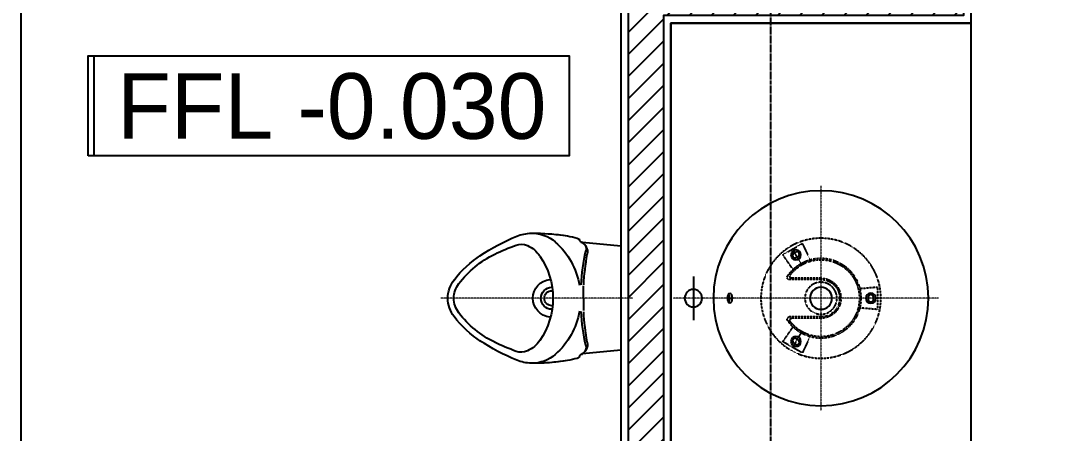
# Model space of a CAD drawing. Header units: inches. Extents: x 1721084 to 1854744, y 225101 to 488646.
# Drawn here: x 1739700 to 1741783, y 364791 to 365615 of the extents above; entities that cross this region are included whole.
import ezdxf
from ezdxf.enums import TextEntityAlignment as Align
from ezdxf.xclip import XClip

# ---------------------------------------------------------------- set-up
doc = ezdxf.new("R2010")
doc.units = ezdxf.units.IN
doc.header["$MEASUREMENT"] = 0
doc.header["$XCLIPFRAME"] = 0
doc.set_wipeout_variables(frame=1)
for name, pattern in [('X-PL-GF$0$X-GRID-T1$0$CENTER2', [1.125, 0.75, -0.125, 0.125, -0.125]), ('X-PL-GF$0$X-WC-GF$0$CENTER', [6, 3, -1, 1, -1]), ('X-PL-GF$0$X-WC-GF$0$DASHED', [0.75, 0.5, -0.25])]:
    doc.linetypes.add(name, pattern=pattern)
for name, color, linetype in [('X-PL-GF$0$I-ANNO-LEVL-PLAN', 250, 'Continuous'), ('X-PL-GF$0$X-GRID-T1$0$A-GRID', 9, 'X-PL-GF$0$X-GRID-T1$0$CENTER2'), ('X-PL-GF$0$X-PL-GF$0$A-XREF', 250, 'Continuous'), ('X-PL-GF$0$X-PL-GF$0$I-ANNO-LEVL-PLAN', 250, 'Continuous'), ('X-PL-GF$0$X-PL-LIFT$0$A-FLOR-WALL-FNSH', 250, 'Continuous'), ('X-PL-GF$0$X-WC-GF$0$A-FLOR-PATT', 250, 'Continuous'), ('X-PL-GF$0$X-WC-GF$0$A-FLOR-WALL', 7, 'Continuous'), ('X-PL-GF$0$X-WC-GF$0$A-FLOR-WALL-FNSH', 16, 'Continuous'), ('X-PL-GF$0$X-WC-GF$0$A-FURN-EQPM', 49, 'Continuous')]:
    doc.layers.add(name, color=color, linetype=linetype)
doc.styles.add('X-PL-GF$0$SYMBTEXT', font='VAVON_.TTF')
doc.styles.add('X-PL-GF$0$X-PL-GF$0$SYMBTEXT', font='VAVON_.TTF')

# ---------------------------------------------------------------- blocks, each defined once
blk = doc.blocks.new('X-PL-GF$0$IDEN-ELEV-PLAN')
blk.add_wipeout([(-6.333, -1.333), (-6.333, 1.333), (6.333, 1.333), (6.333, -1.333)])
blk.add_lwpolyline([(-6.333, -1.333), (-6.333, 1.333), (6.333, 1.333), (6.333, -1.333)], close=True)
at = {"color": 2, "style": 'X-PL-GF$0$SYMBTEXT'}
blk.add_attdef('EL0.000', text='', height=2, dxfattribs=at).set_placement((0, 0), align=Align.MIDDLE)
blk = doc.blocks.new('X-PL-GF$0$X-GRID-T1')
at = {"layer": 'X-PL-GF$0$X-GRID-T1$0$A-GRID', "ltscale": 8}
blk.add_line((15100, -4800), (15100, 15788.2), dxfattribs=at)
blk.add_lwpolyline([(13600, 4500), (13600, -4800)], dxfattribs=at)
blk = doc.blocks.new('X-PL-GF$0$X-PL-GF$0$IDEN-ELEV-PLAN')
blk.add_wipeout([(-6.333, -1.333), (-6.333, 1.333), (6.333, 1.333), (6.333, -1.333)])
blk.add_lwpolyline([(-6.333, -1.333), (-6.333, 1.333), (6.333, 1.333), (6.333, -1.333)], close=True)
at = {"color": 2, "style": 'X-PL-GF$0$X-PL-GF$0$SYMBTEXT'}
blk.add_attdef('EL0.000', text='', height=2, dxfattribs=at).set_placement((0, 0), align=Align.MIDDLE)
blk = doc.blocks.new('X-PL-GF$0$X-WC-GF$0$mb tieu nam')
at = {"linetype": 'X-PL-GF$0$X-WC-GF$0$CENTER', "lineweight": 13, "ltscale": 0.3}
blk.add_line((0, 24), (0, -360.3), dxfattribs=at)
for p, q in [((104, 0), (-104, 0)), ((104, 0), (111.5, -76.5)), ((-104, 0), (-111.5, -76.5)), ((0, -75), (-24.5, -75)), ((0, -75), (24.5, -75))]:
    blk.add_line(p, q)
for centre, radius, start, end in [((-114.4, -88.7), 6, 111.2183, 164.7074), ((-119.5, -75.7), 8, 291.2183, 354.3811), ((0, -230.5), 150, 99.9348, 138.5524), ((-92.1, -89.5), 22.7, 79.8336, 153.2684), ((-98, -84.7), 15, 77.3749, 141.0264), ((0, 353.1), 433.6, 257.3749, 266.4822), ((0, 424.1), 499.1, 259.8336, 266.898), ((0, -230.5), 150, 41.4561, 80.0777), ((-0.1, 353.1), 433.6, 273.5248, 282.6335), ((-0.1, 424.1), 499.1, 273.1092, 280.1749), ((92.1, -89.5), 22.7, 26.74, 100.1749), ((98.1, -84.6), 15, 38.982, 102.6335), ((119.5, -75.7), 8, 185.6274, 248.7901), ((114.4, -88.7), 6, 15.301, 68.7901), ((72.7, -139.9), 200, 164.7074, 170.5516), ((-72.7, -139.9), 200, 9.4569, 15.301), ((270, -172.7), 400, 170.5516, 180.8922), ((270, -172.7), 400, 170.5516, 179.4216), ((-270, -172.8), 400, 0.5869, 9.4569), ((-270, -172.8), 400, 359.1163, 9.4569), ((-59.9, -177.6), 70, 138.5524, 180.8359), ((0, -286), 150, 90, 124.2435), ((0, -138), 38, 184.3369, 186.197), ((0, -138), 38, 186.197, 270.0256), ((0, -138), 22, 179.0277, 180.0885), ((0, -138), 22, 179.0155, 180), ((0, -138), 22, 180.0885, 270.0443), ((0, -138), 15, 175.22, 180), ((0, -138), 15, 175.2069, 180), ((0, -138), 15, 180, 270.0649), ((0, -286), 150, 55.765, 90.0085), ((0, -138), 22, 269.9642, 359.9199), ((0, -138), 15, 269.9435, 0.0085), ((0, -138), 38, 269.9828, 353.8115), ((0, -138), 15, 0.0085, 4.8016), ((0, -138), 15, 0.0085, 4.7884), ((0, -138), 22, 0.0085, 0.9929), ((0, -138), 22, 359.9199, 0.9807), ((0, -138), 38, 353.8115, 355.6716), ((60, -177.5), 70, 359.1725, 41.4561), ((-50.6, -211.6), 60, 124.2435, 155.7647), ((50.7, -211.6), 60, 24.2438, 55.765), ((-49.9, -177.7), 80, 180.8922, 202.4254), ((-78, -199.3), 30, 155.7647, 199.8317), ((78, -199.3), 30, 340.1768, 24.2438), ((78, -199.3), 30, 340.1573, 24.2243), ((50, -177.7), 80, 337.5831, 359.1163), ((50, -177.7), 80, 337.5636, 359.0968), ((278.2, -42.3), 435, 202.4254, 213.4098), ((291.7, -66), 423, 199.8317, 206.1507), ((-278.1, -42.2), 435, 326.5792, 337.5636), ((-291.7, -65.9), 423, 333.8383, 340.1573), ((94.2, -162.9), 203, 206.1507, 232.5678), ((-94.2, -162.9), 203, 307.4212, 333.8383), ((94.2, -162.9), 215, 212.9322, 232.5678), ((-94.2, -162.9), 215, 307.4212, 327.0568), ((0, -286), 48, 232.5678, 270), ((0, -286), 48, 269.989, 307.4212), ((0, -286), 60, 232.5678, 270), ((0, -286), 60, 269.989, 307.4212)]:
    blk.add_arc(centre, radius, start, end)
blk = doc.blocks.new('X-PL-GF$0$X-WC-GF$0$lavabo am plan')
at = {"linetype": 'X-PL-GF$0$X-WC-GF$0$CENTER', "lineweight": 13, "ltscale": 0.3}
for p, q in [((0, 235), (0, -295.7)), ((225, 0), (-225, 0))]:
    blk.add_line(p, q, dxfattribs=at)
at = {"linetype": 'X-PL-GF$0$X-WC-GF$0$DASHED'}
for p, q in [((-22.5, 113.5), (-19.5, 77.6)), ((22.5, 113.5), (-22.5, 113.5)), ((19.5, 77.6), (22.5, 113.5)), ((-40, 0), (-40, -58.2)), ((-37.5, 0), (-37.5, -63.7)), ((37.5, 0), (37.5, -63.7)), ((40, 0), (40, -58.2)), ((-76.9, -21.9), (-109.5, -37.2)), ((-109.5, -37.2), (-87, -76.2)), ((-66.7, -38.5), (-98.3, -56.7)), ((66.7, -38.5), (98.3, -56.7)), ((109.5, -37.2), (76.9, -21.9)), ((87, -76.2), (109.5, -37.2)), ((-87, -76.2), (-57.4, -55.7)), ((57.4, -55.7), (87, -76.2))]:
    blk.add_line(p, q, dxfattribs=at)
for p, q in [((0, -187), (0, -177)), ((43.6, -255), (-43.6, -255))]:
    blk.add_line(p, q)
for centre, radius in [((0, 0), 215), ((0, 99.9), 10), ((0, 0), 22), ((-86.5, -49.9), 10), ((86.5, -49.9), 10), ((0, -255), 17.5)]:
    blk.add_circle(centre, radius)
for radius in [120, 32]:
    blk.add_circle((0, 0), radius, dxfattribs=at)
for centre, radius, start, end in [((0, 0), 80, 303.0966, 236.9034), ((0, 0), 77, 307.0664, 232.9336), ((0, 0), 40, 0, 180), ((0, 0), 37.5, 0, 180), ((-44, -58.2), 4, 232.9336, 0), ((44, -58.2), 4, 180, 307.0664), ((-41.5, -63.7), 4, 236.9034, 0), ((41.5, -63.7), 4, 180, 303.0966)]:
    blk.add_arc(centre, radius, start, end, dxfattribs=at)
blk.add_arc((0, -200.3), 17.3, 63.2447, 116.7553)
for centre, major_axis, ratio in [((0, 99.9), (7.5, 0), 0.733333), ((-86.5, -49.9), (3.75, -6.5), 0.733333), ((86.5, -49.9), (3.75, 6.5), 0.733333), ((0, -182), (9.5, 0), 0.526316)]:
    blk.add_ellipse(centre, major_axis=major_axis, ratio=ratio)
blk = doc.blocks.new('X-PL-GF$0$X-WC-GF')
at = {"layer": 'X-PL-GF$0$X-WC-GF$0$A-FLOR-PATT'}
h = blk.add_hatch(dxfattribs=at)
h.set_pattern_fill('ANSI31', color=250, scale=250)
h.paths.add_polyline_path([(14625, 2485), (14625, 2415), (15415, 2415), (15415, 1185), (14815, 1185), (14815, -715), (14885, -715), (14885, 1115), (15485, 1115), (15485, 2415), (15675, 2415), (15675, 2485)])
h.paths.add_polyline_path([(14815, -715), (14515, -715), (14515, -985), (14815, -985)])
h.paths.add_polyline_path([(15485, -815), (15485, -985), (15785, -985), (15785, -815)])
h.paths.add_polyline_path([(20085, 374.6), (19915, 374.6), (19915, 0, -0.414214), (19100, -815), (16715, -815), (16715, -985), (19100, -985, 0.414214), (20085, 0)])
h.paths.add_polyline_path([(20515, 685), (20685, 685), (20685, 2385), (20585, 2385), (20515, 2385)])
h.paths.add_polyline_path([(20685, 3915), (20515, 3915), (20515, 3315), (20685, 3315)])
h.paths.add_polyline_path([(17715, 2015), (17715, 615), (19915, 615), (19915, 685), (17785, 685), (17785, 2085), (16785, 2085), (16785, 2885), (16715, 2885), (16715, 2485), (16615, 2485), (16615, 2415), (16715, 2415), (16715, 615), (16785, 615), (16785, 2015)])
at = {"layer": 'X-PL-GF$0$X-WC-GF$0$A-FLOR-WALL'}
blk.add_lwpolyline([(14815, -715), (14815, 1185), (15415, 1185), (15415, 2415), (14625, 2415), (14625, 2485), (15675, 2485), (15675, 2415), (15485, 2415), (15485, 1115), (14885, 1115), (14885, -715), (14815, -715)], dxfattribs=at)
at = {"layer": 'X-PL-GF$0$X-WC-GF$0$A-FLOR-WALL-FNSH', "ltscale": 200}
for points in [[(15400, 2400), (14610, 2400), (14610, 2500), (15690, 2500), (15690, 2400), (15500, 2400), (15500, 1100), (14900, 1100), (14900, -700)], [(15400, 2400), (15400, 1200), (14800, 1200), (14800, -700)]]:
    blk.add_lwpolyline(points, dxfattribs=at)
at = {"layer": 'X-PL-GF$0$X-WC-GF$0$A-FURN-EQPM'}
blk.add_lwpolyline([(14900, 1100), (15500, 1100), (15500, -700), (14900, -700)], close=True, dxfattribs=at)
at = {"layer": 'X-PL-GF$0$X-WC-GF$0$A-FURN-EQPM', "xscale": -1, "rotation": 270}
for name, p in [('X-PL-GF$0$X-WC-GF$0$lavabo am plan', (15200, 550)), ('X-PL-GF$0$X-WC-GF$0$mb tieu nam', (14800, 550))]:
    blk.add_blockref(name, p, dxfattribs=at)
blk = doc.blocks.new('X-PL-GF$0$X-PL-LIFT')
at = {"layer": 'X-PL-GF$0$X-PL-LIFT$0$A-FLOR-WALL-FNSH'}
blk.add_lwpolyline([(13600, 1950), (13600, 200)], dxfattribs=at)
blk = doc.blocks.new('X-PL-GF')
at = {"layer": 'X-PL-GF$0$X-PL-GF$0$A-XREF'}
blk.add_blockref('X-PL-GF$0$X-GRID-T1', (0, 0), dxfattribs=at)
at = {"layer": 'X-PL-GF$0$X-PL-GF$0$I-ANNO-LEVL-PLAN'}
ref = blk.add_blockref('X-PL-GF$0$X-PL-GF$0$IDEN-ELEV-PLAN', (14209.9, 934.4), dxfattribs=dict(at, xscale=75, yscale=75, zscale=75))
ref.add_attrib('EL 000.00', 'FFL -0.030', dxfattribs={"layer": '0', "height": 131.25, "style": 'X-PL-GF$0$X-PL-GF$0$SYMBTEXT'}).set_placement((14209.9, 934.4), align=Align.MIDDLE)
at = {"layer": 'X-PL-GF$0$X-PL-GF$0$A-XREF'}
blk.add_blockref('X-PL-GF$0$X-WC-GF', (0, 0), dxfattribs=at)
blk.add_blockref('X-PL-GF$0$X-PL-LIFT', (0, 0), dxfattribs=at)
at = {"layer": 'X-PL-GF$0$I-ANNO-LEVL-PLAN'}
ref = blk.add_blockref('X-PL-GF$0$IDEN-ELEV-PLAN', (14221.8, 934.4), dxfattribs=dict(at, xscale=75, yscale=75, zscale=75))
ref.add_attrib('EL 000.00', 'FFL -0.030', dxfattribs={"layer": '0', "height": 131.25, "style": 'X-PL-GF$0$SYMBTEXT'}).set_placement((14221.8, 934.4), align=Align.MIDDLE)

msp = doc.modelspace()

# ---------------------------------------------------------------- block references
ref = msp.add_blockref('X-PL-GF', (1726100.4, 364510.6))
XClip(ref).set_block_clipping_path([(-4378.678544014, -12850.407672127), (34696.321455986, 17749.592327873)])

doc.saveas('drawing.dxf')
